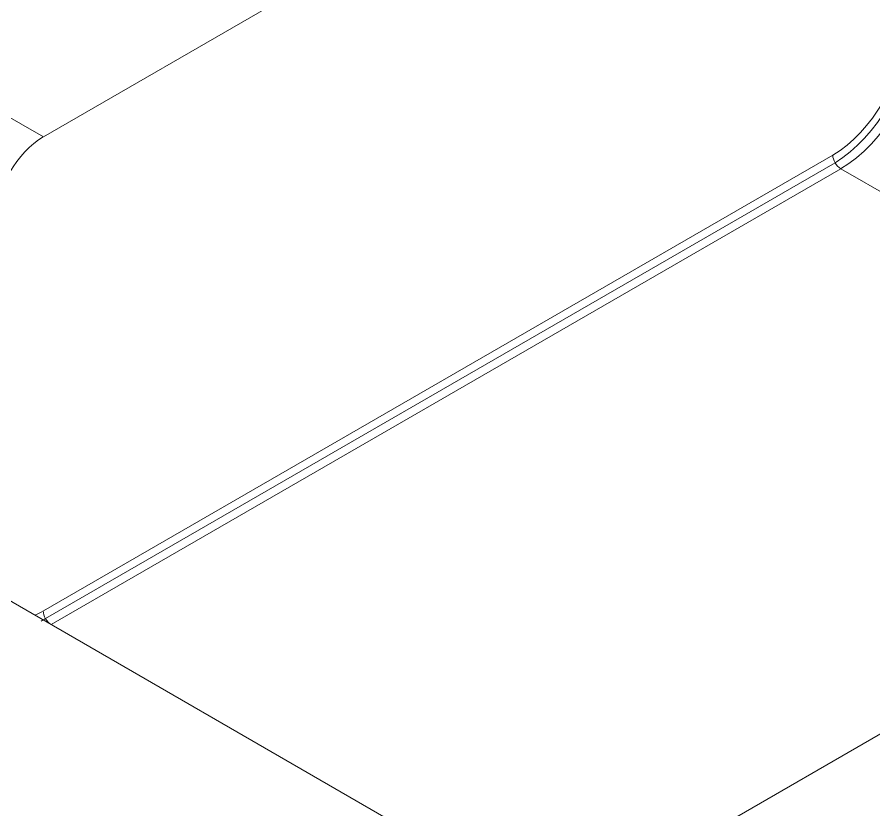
# Model space of a CAD drawing. Header units: millimetres. Extents: x 409 to 1151, y 1574 to 2099.
# Drawn here: x 991.64 to 1018.74, y 1753.23 to 1778.3 of the extents above; entities that cross this region are included whole.
import ezdxf

# ---------------------------------------------------------------- set-up
doc = ezdxf.new("R2010")
doc.units = ezdxf.units.MM
doc.layers.add('core', color=7, linetype='Continuous', lineweight=20)

msp = doc.modelspace()

# ---------------------------------------------------------------- linework, layer by layer
at = {"layer": 'core', "linetype": 'Continuous'}
for p, q in [((992.468, 1774.513), (1017.439, 1788.93)), ((975.607, 1784.248), (992.468, 1774.513)), ((1017.439, 1773.936), (992.468, 1759.519)), ((1017.512, 1773.69), (992.541, 1759.273)), ((1017.689, 1773.504), (992.717, 1759.087)), ((1033.793, 1764.206), (1017.689, 1773.504)), ((1034.29, 1764.493), (1009.318, 1750.076)), ((990.22, 1760.528), (1006.572, 1751.088))]:
    msp.add_line(p, q, dxfattribs=at)
for centre, major_axis, start_param, end_param in [((1017.439, 1776.532), (-1.589, -2.753), 0.785398, 2.356194), ((1017.439, 1776.532), (-1.766, -3.058), 0.81448, 2.327112), ((1017.689, 1776.387), (-1.766, -3.058), 0.785398, 2.356194), ((992.468, 1772.783), (1.059, 1.835), 0.785398, 2.356194), ((1017.689, 1773.792), (0.177, -0.306), 3.926991, 5.497787), ((992.468, 1762.114), (-1.589, -2.753), 0.666999, 0.785398), ((992.717, 1759.375), (0.177, -0.306), 3.926991, 5.497787), ((992.468, 1762.114), (-1.766, -3.058), 0.758422, 0.81448)]:
    msp.add_ellipse(centre, major_axis=major_axis, ratio=0.57735, start_param=start_param, end_param=end_param, dxfattribs=at)

doc.saveas('drawing.dxf')
